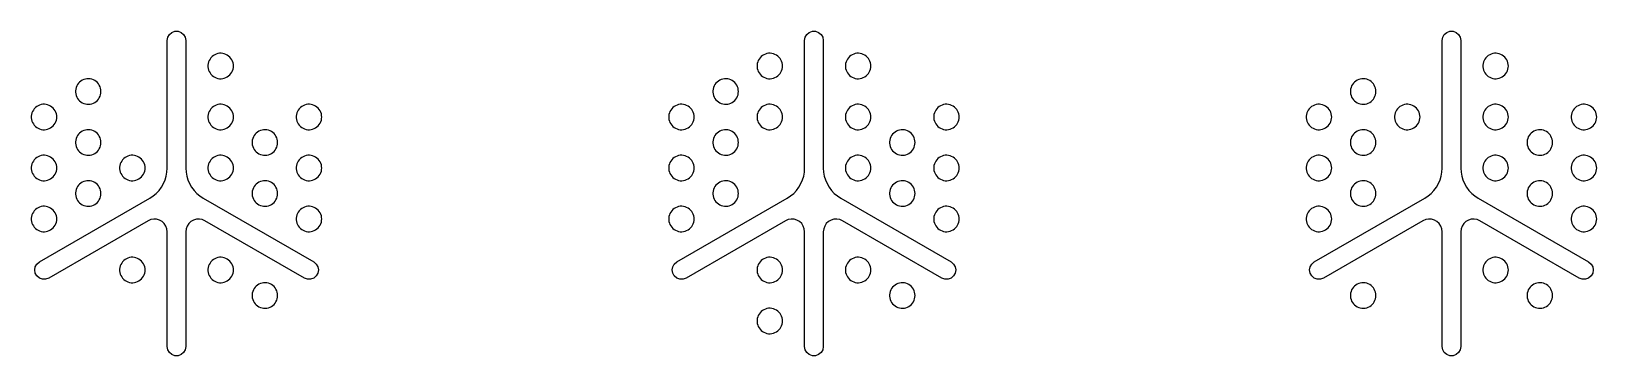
# Model space of a CAD drawing. Header units: metres. Extents: x 19 to 256, y 19 to 256.
# Drawn here: x 69.3 to 130.7, y 193.6 to 206.4 of the extents above; entities that cross this region are included whole.
import ezdxf

# ---------------------------------------------------------------- set-up
doc = ezdxf.new("R2010")
doc.units = ezdxf.units.M

msp = doc.modelspace()

# ---------------------------------------------------------------- linework, layer by layer
for points in [[(74.634, 206), (74.656, 206.125), (74.72, 206.235), (74.817, 206.317), (74.936, 206.36), (75.064, 206.36), (75.183, 206.317), (75.28, 206.235), (75.344, 206.125), (75.366, 206), (75.366, 201), (75.375, 200.841), (75.403, 200.685), (75.448, 200.533), (75.511, 200.387), (75.591, 200.249), (75.686, 200.122), (75.795, 200.006), (75.916, 199.904), (76.049, 199.817), (80.379, 197.317), (80.477, 197.235), (80.54, 197.125), (80.562, 197), (80.54, 196.875), (80.477, 196.765), (80.379, 196.683), (80.26, 196.64), (80.133, 196.64), (80.013, 196.683), (76.116, 198.933), (76.009, 198.979), (75.895, 198.999), (75.779, 198.992), (75.668, 198.959), (75.567, 198.901), (75.483, 198.821), (75.419, 198.724), (75.38, 198.615), (75.366, 198.5), (75.366, 194), (75.344, 193.875), (75.28, 193.765), (75.183, 193.683), (75.064, 193.64), (74.936, 193.64), (74.817, 193.683), (74.72, 193.765), (74.656, 193.875), (74.634, 194), (74.634, 198.5), (74.62, 198.615), (74.581, 198.724), (74.517, 198.821), (74.433, 198.901), (74.332, 198.959), (74.221, 198.992), (74.105, 198.999), (73.991, 198.979), (73.884, 198.933), (69.987, 196.683), (69.867, 196.64), (69.74, 196.64), (69.621, 196.683), (69.523, 196.765), (69.46, 196.875), (69.438, 197), (69.46, 197.125), (69.523, 197.235), (69.621, 197.317), (73.951, 199.817), (74.084, 199.904), (74.205, 200.006), (74.314, 200.122), (74.409, 200.249), (74.489, 200.387), (74.552, 200.533), (74.597, 200.685), (74.625, 200.841), (74.634, 201)], [(99.634, 206), (99.656, 206.125), (99.72, 206.235), (99.817, 206.317), (99.936, 206.36), (100.064, 206.36), (100.183, 206.317), (100.28, 206.235), (100.344, 206.125), (100.366, 206), (100.366, 201), (100.375, 200.841), (100.403, 200.685), (100.448, 200.533), (100.511, 200.387), (100.591, 200.249), (100.686, 200.122), (100.795, 200.006), (100.916, 199.904), (101.049, 199.817), (105.379, 197.317), (105.477, 197.235), (105.54, 197.125), (105.562, 197), (105.54, 196.875), (105.477, 196.765), (105.379, 196.683), (105.26, 196.64), (105.133, 196.64), (105.013, 196.683), (101.116, 198.933), (101.009, 198.979), (100.895, 198.999), (100.779, 198.992), (100.668, 198.959), (100.567, 198.901), (100.483, 198.821), (100.419, 198.724), (100.38, 198.615), (100.366, 198.5), (100.366, 194), (100.344, 193.875), (100.28, 193.765), (100.183, 193.683), (100.064, 193.64), (99.936, 193.64), (99.817, 193.683), (99.72, 193.765), (99.656, 193.875), (99.634, 194), (99.634, 198.5), (99.62, 198.615), (99.581, 198.724), (99.517, 198.821), (99.433, 198.901), (99.332, 198.959), (99.221, 198.992), (99.105, 198.999), (98.991, 198.979), (98.884, 198.933), (94.987, 196.683), (94.867, 196.64), (94.74, 196.64), (94.621, 196.683), (94.523, 196.765), (94.46, 196.875), (94.438, 197), (94.46, 197.125), (94.523, 197.235), (94.621, 197.317), (98.951, 199.817), (99.084, 199.904), (99.205, 200.006), (99.314, 200.122), (99.409, 200.249), (99.489, 200.387), (99.552, 200.533), (99.597, 200.685), (99.625, 200.841), (99.634, 201)], [(124.634, 206), (124.656, 206.125), (124.72, 206.235), (124.817, 206.317), (124.936, 206.36), (125.064, 206.36), (125.183, 206.317), (125.28, 206.235), (125.344, 206.125), (125.366, 206), (125.366, 201), (125.375, 200.841), (125.403, 200.685), (125.448, 200.533), (125.511, 200.387), (125.591, 200.249), (125.686, 200.122), (125.795, 200.006), (125.916, 199.904), (126.049, 199.817), (130.379, 197.317), (130.477, 197.235), (130.54, 197.125), (130.562, 197), (130.54, 196.875), (130.477, 196.765), (130.379, 196.683), (130.26, 196.64), (130.133, 196.64), (130.013, 196.683), (126.116, 198.933), (126.009, 198.979), (125.895, 198.999), (125.779, 198.992), (125.668, 198.959), (125.567, 198.901), (125.483, 198.821), (125.419, 198.724), (125.38, 198.615), (125.366, 198.5), (125.366, 194), (125.344, 193.875), (125.28, 193.765), (125.183, 193.683), (125.064, 193.64), (124.936, 193.64), (124.817, 193.683), (124.72, 193.765), (124.656, 193.875), (124.634, 194), (124.634, 198.5), (124.62, 198.615), (124.581, 198.724), (124.517, 198.821), (124.433, 198.901), (124.332, 198.959), (124.221, 198.992), (124.105, 198.999), (123.991, 198.979), (123.884, 198.933), (119.987, 196.683), (119.867, 196.64), (119.74, 196.64), (119.621, 196.683), (119.523, 196.765), (119.46, 196.875), (119.438, 197), (119.46, 197.125), (119.523, 197.235), (119.621, 197.317), (123.951, 199.817), (124.084, 199.904), (124.205, 200.006), (124.314, 200.122), (124.409, 200.249), (124.489, 200.387), (124.552, 200.533), (124.597, 200.685), (124.625, 200.841), (124.634, 201)], [(77.232, 205), (77.228, 205.064), (77.216, 205.127), (77.196, 205.188), (77.168, 205.245), (77.133, 205.299), (77.091, 205.348), (77.044, 205.391), (76.991, 205.428), (76.934, 205.457), (76.874, 205.479), (76.812, 205.494), (76.748, 205.5), (76.684, 205.498), (76.621, 205.487), (76.559, 205.469), (76.501, 205.443), (76.446, 205.41), (76.396, 205.37), (76.351, 205.324), (76.313, 205.273), (76.282, 205.217), (76.258, 205.158), (76.241, 205.096), (76.233, 205.032), (76.233, 204.968), (76.241, 204.904), (76.258, 204.842), (76.282, 204.783), (76.313, 204.727), (76.351, 204.676), (76.396, 204.63), (76.446, 204.59), (76.501, 204.557), (76.559, 204.531), (76.621, 204.513), (76.684, 204.502), (76.748, 204.5), (76.812, 204.506), (76.874, 204.521), (76.934, 204.543), (76.991, 204.572), (77.044, 204.609), (77.091, 204.652), (77.133, 204.701), (77.168, 204.755), (77.196, 204.812), (77.216, 204.873), (77.228, 204.936), (77.232, 205)], [(98.768, 205), (98.764, 205.064), (98.752, 205.127), (98.731, 205.188), (98.704, 205.245), (98.669, 205.299), (98.627, 205.348), (98.58, 205.391), (98.527, 205.428), (98.47, 205.457), (98.41, 205.479), (98.348, 205.494), (98.284, 205.5), (98.22, 205.498), (98.157, 205.487), (98.095, 205.469), (98.037, 205.443), (97.982, 205.41), (97.932, 205.37), (97.887, 205.324), (97.849, 205.273), (97.817, 205.217), (97.793, 205.158), (97.777, 205.096), (97.769, 205.032), (97.769, 204.968), (97.777, 204.904), (97.793, 204.842), (97.817, 204.783), (97.849, 204.727), (97.887, 204.676), (97.932, 204.63), (97.982, 204.59), (98.037, 204.557), (98.095, 204.531), (98.157, 204.513), (98.22, 204.502), (98.284, 204.5), (98.348, 204.506), (98.41, 204.521), (98.47, 204.543), (98.527, 204.572), (98.58, 204.609), (98.627, 204.652), (98.669, 204.701), (98.704, 204.755), (98.731, 204.812), (98.752, 204.873), (98.764, 204.936), (98.768, 205)], [(102.232, 205), (102.228, 205.064), (102.216, 205.127), (102.196, 205.188), (102.168, 205.245), (102.133, 205.299), (102.091, 205.348), (102.044, 205.391), (101.991, 205.428), (101.934, 205.457), (101.874, 205.479), (101.812, 205.494), (101.748, 205.5), (101.684, 205.498), (101.621, 205.487), (101.559, 205.469), (101.501, 205.443), (101.446, 205.41), (101.396, 205.37), (101.351, 205.324), (101.313, 205.273), (101.282, 205.217), (101.258, 205.158), (101.241, 205.096), (101.233, 205.032), (101.233, 204.968), (101.241, 204.904), (101.258, 204.842), (101.282, 204.783), (101.313, 204.727), (101.351, 204.676), (101.396, 204.63), (101.446, 204.59), (101.501, 204.557), (101.559, 204.531), (101.621, 204.513), (101.684, 204.502), (101.748, 204.5), (101.812, 204.506), (101.874, 204.521), (101.934, 204.543), (101.991, 204.572), (102.044, 204.609), (102.091, 204.652), (102.133, 204.701), (102.168, 204.755), (102.196, 204.812), (102.216, 204.873), (102.228, 204.936), (102.232, 205)], [(127.232, 205), (127.228, 205.064), (127.216, 205.127), (127.196, 205.188), (127.168, 205.245), (127.133, 205.299), (127.091, 205.348), (127.044, 205.391), (126.991, 205.428), (126.934, 205.457), (126.874, 205.479), (126.812, 205.494), (126.748, 205.5), (126.684, 205.498), (126.621, 205.487), (126.559, 205.469), (126.501, 205.443), (126.446, 205.41), (126.396, 205.37), (126.351, 205.324), (126.313, 205.273), (126.282, 205.217), (126.258, 205.158), (126.241, 205.096), (126.233, 205.032), (126.233, 204.968), (126.241, 204.904), (126.258, 204.842), (126.282, 204.783), (126.313, 204.727), (126.351, 204.676), (126.396, 204.63), (126.446, 204.59), (126.501, 204.557), (126.559, 204.531), (126.621, 204.513), (126.684, 204.502), (126.748, 204.5), (126.812, 204.506), (126.874, 204.521), (126.934, 204.543), (126.991, 204.572), (127.044, 204.609), (127.091, 204.652), (127.133, 204.701), (127.168, 204.755), (127.196, 204.812), (127.216, 204.873), (127.228, 204.936), (127.232, 205)], [(72.036, 204), (72.032, 204.064), (72.02, 204.127), (71.999, 204.188), (71.972, 204.245), (71.937, 204.299), (71.895, 204.348), (71.848, 204.391), (71.795, 204.428), (71.738, 204.457), (71.678, 204.479), (71.616, 204.494), (71.552, 204.5), (71.488, 204.498), (71.425, 204.487), (71.363, 204.469), (71.305, 204.443), (71.25, 204.41), (71.2, 204.37), (71.155, 204.324), (71.117, 204.273), (71.085, 204.217), (71.061, 204.158), (71.045, 204.096), (71.037, 204.032), (71.037, 203.968), (71.045, 203.904), (71.061, 203.842), (71.085, 203.783), (71.117, 203.727), (71.155, 203.676), (71.2, 203.63), (71.25, 203.59), (71.305, 203.557), (71.363, 203.531), (71.425, 203.513), (71.488, 203.502), (71.552, 203.5), (71.616, 203.506), (71.678, 203.521), (71.738, 203.543), (71.795, 203.572), (71.848, 203.609), (71.895, 203.652), (71.937, 203.701), (71.972, 203.755), (71.999, 203.812), (72.02, 203.873), (72.032, 203.936), (72.036, 204)], [(97.036, 204), (97.032, 204.064), (97.02, 204.127), (96.999, 204.188), (96.972, 204.245), (96.937, 204.299), (96.895, 204.348), (96.848, 204.391), (96.795, 204.428), (96.738, 204.457), (96.678, 204.479), (96.616, 204.494), (96.552, 204.5), (96.488, 204.498), (96.425, 204.487), (96.363, 204.469), (96.305, 204.443), (96.25, 204.41), (96.2, 204.37), (96.155, 204.324), (96.117, 204.273), (96.085, 204.217), (96.061, 204.158), (96.045, 204.096), (96.037, 204.032), (96.037, 203.968), (96.045, 203.904), (96.061, 203.842), (96.085, 203.783), (96.117, 203.727), (96.155, 203.676), (96.2, 203.63), (96.25, 203.59), (96.305, 203.557), (96.363, 203.531), (96.425, 203.513), (96.488, 203.502), (96.552, 203.5), (96.616, 203.506), (96.678, 203.521), (96.738, 203.543), (96.795, 203.572), (96.848, 203.609), (96.895, 203.652), (96.937, 203.701), (96.972, 203.755), (96.999, 203.812), (97.02, 203.873), (97.032, 203.936), (97.036, 204)], [(122.036, 204), (122.032, 204.064), (122.02, 204.127), (121.999, 204.188), (121.972, 204.245), (121.937, 204.299), (121.895, 204.348), (121.848, 204.391), (121.795, 204.428), (121.738, 204.457), (121.678, 204.479), (121.616, 204.494), (121.552, 204.5), (121.488, 204.498), (121.425, 204.487), (121.363, 204.469), (121.305, 204.443), (121.25, 204.41), (121.2, 204.37), (121.155, 204.324), (121.117, 204.273), (121.085, 204.217), (121.061, 204.158), (121.045, 204.096), (121.037, 204.032), (121.037, 203.968), (121.045, 203.904), (121.061, 203.842), (121.085, 203.783), (121.117, 203.727), (121.155, 203.676), (121.2, 203.63), (121.25, 203.59), (121.305, 203.557), (121.363, 203.531), (121.425, 203.513), (121.488, 203.502), (121.552, 203.5), (121.616, 203.506), (121.678, 203.521), (121.738, 203.543), (121.795, 203.572), (121.848, 203.609), (121.895, 203.652), (121.937, 203.701), (121.972, 203.755), (121.999, 203.812), (122.02, 203.873), (122.032, 203.936), (122.036, 204)], [(70.304, 203), (70.3, 203.064), (70.287, 203.127), (70.267, 203.188), (70.24, 203.245), (70.205, 203.299), (70.163, 203.348), (70.116, 203.391), (70.063, 203.428), (70.006, 203.457), (69.946, 203.479), (69.884, 203.494), (69.82, 203.5), (69.756, 203.498), (69.693, 203.487), (69.631, 203.469), (69.573, 203.443), (69.518, 203.41), (69.468, 203.37), (69.423, 203.324), (69.385, 203.273), (69.353, 203.217), (69.329, 203.158), (69.313, 203.096), (69.305, 203.032), (69.305, 202.968), (69.313, 202.904), (69.329, 202.842), (69.353, 202.783), (69.385, 202.727), (69.423, 202.676), (69.468, 202.63), (69.518, 202.59), (69.573, 202.557), (69.631, 202.531), (69.693, 202.513), (69.756, 202.502), (69.82, 202.5), (69.884, 202.506), (69.946, 202.521), (70.006, 202.543), (70.063, 202.572), (70.116, 202.609), (70.163, 202.652), (70.205, 202.701), (70.24, 202.755), (70.267, 202.812), (70.287, 202.873), (70.3, 202.936), (70.304, 203)], [(77.232, 203), (77.228, 203.064), (77.216, 203.127), (77.196, 203.188), (77.168, 203.245), (77.133, 203.299), (77.091, 203.348), (77.044, 203.391), (76.991, 203.428), (76.934, 203.457), (76.874, 203.479), (76.812, 203.494), (76.748, 203.5), (76.684, 203.498), (76.621, 203.487), (76.559, 203.469), (76.501, 203.443), (76.446, 203.41), (76.396, 203.37), (76.351, 203.324), (76.313, 203.273), (76.282, 203.217), (76.258, 203.158), (76.241, 203.096), (76.233, 203.032), (76.233, 202.968), (76.241, 202.904), (76.258, 202.842), (76.282, 202.783), (76.313, 202.727), (76.351, 202.676), (76.396, 202.63), (76.446, 202.59), (76.501, 202.557), (76.559, 202.531), (76.621, 202.513), (76.684, 202.502), (76.748, 202.5), (76.812, 202.506), (76.874, 202.521), (76.934, 202.543), (76.991, 202.572), (77.044, 202.609), (77.091, 202.652), (77.133, 202.701), (77.168, 202.755), (77.196, 202.812), (77.216, 202.873), (77.228, 202.936), (77.232, 203)], [(80.696, 203), (80.692, 203.064), (80.68, 203.127), (80.66, 203.188), (80.632, 203.245), (80.597, 203.299), (80.555, 203.348), (80.508, 203.391), (80.455, 203.428), (80.399, 203.457), (80.338, 203.479), (80.276, 203.494), (80.212, 203.5), (80.148, 203.498), (80.085, 203.487), (80.023, 203.469), (79.965, 203.443), (79.91, 203.41), (79.86, 203.37), (79.815, 203.324), (79.777, 203.273), (79.746, 203.217), (79.722, 203.158), (79.705, 203.096), (79.697, 203.032), (79.697, 202.968), (79.705, 202.904), (79.722, 202.842), (79.746, 202.783), (79.777, 202.727), (79.815, 202.676), (79.86, 202.63), (79.91, 202.59), (79.965, 202.557), (80.023, 202.531), (80.085, 202.513), (80.148, 202.502), (80.212, 202.5), (80.276, 202.506), (80.338, 202.521), (80.399, 202.543), (80.455, 202.572), (80.508, 202.609), (80.555, 202.652), (80.597, 202.701), (80.632, 202.755), (80.66, 202.812), (80.68, 202.873), (80.692, 202.936), (80.696, 203)], [(95.304, 203), (95.3, 203.064), (95.287, 203.127), (95.267, 203.188), (95.24, 203.245), (95.205, 203.299), (95.163, 203.348), (95.116, 203.391), (95.063, 203.428), (95.006, 203.457), (94.946, 203.479), (94.884, 203.494), (94.82, 203.5), (94.756, 203.498), (94.693, 203.487), (94.631, 203.469), (94.573, 203.443), (94.518, 203.41), (94.468, 203.37), (94.423, 203.324), (94.385, 203.273), (94.353, 203.217), (94.329, 203.158), (94.313, 203.096), (94.305, 203.032), (94.305, 202.968), (94.313, 202.904), (94.329, 202.842), (94.353, 202.783), (94.385, 202.727), (94.423, 202.676), (94.468, 202.63), (94.518, 202.59), (94.573, 202.557), (94.631, 202.531), (94.693, 202.513), (94.756, 202.502), (94.82, 202.5), (94.884, 202.506), (94.946, 202.521), (95.006, 202.543), (95.063, 202.572), (95.116, 202.609), (95.163, 202.652), (95.205, 202.701), (95.24, 202.755), (95.267, 202.812), (95.287, 202.873), (95.3, 202.936), (95.304, 203)], [(98.768, 203), (98.764, 203.064), (98.752, 203.127), (98.731, 203.188), (98.704, 203.245), (98.669, 203.299), (98.627, 203.348), (98.58, 203.391), (98.527, 203.428), (98.47, 203.457), (98.41, 203.479), (98.348, 203.494), (98.284, 203.5), (98.22, 203.498), (98.157, 203.487), (98.095, 203.469), (98.037, 203.443), (97.982, 203.41), (97.932, 203.37), (97.887, 203.324), (97.849, 203.273), (97.817, 203.217), (97.793, 203.158), (97.777, 203.096), (97.769, 203.032), (97.769, 202.968), (97.777, 202.904), (97.793, 202.842), (97.817, 202.783), (97.849, 202.727), (97.887, 202.676), (97.932, 202.63), (97.982, 202.59), (98.037, 202.557), (98.095, 202.531), (98.157, 202.513), (98.22, 202.502), (98.284, 202.5), (98.348, 202.506), (98.41, 202.521), (98.47, 202.543), (98.527, 202.572), (98.58, 202.609), (98.627, 202.652), (98.669, 202.701), (98.704, 202.755), (98.731, 202.812), (98.752, 202.873), (98.764, 202.936), (98.768, 203)], [(102.232, 203), (102.228, 203.064), (102.216, 203.127), (102.196, 203.188), (102.168, 203.245), (102.133, 203.299), (102.091, 203.348), (102.044, 203.391), (101.991, 203.428), (101.934, 203.457), (101.874, 203.479), (101.812, 203.494), (101.748, 203.5), (101.684, 203.498), (101.621, 203.487), (101.559, 203.469), (101.501, 203.443), (101.446, 203.41), (101.396, 203.37), (101.351, 203.324), (101.313, 203.273), (101.282, 203.217), (101.258, 203.158), (101.241, 203.096), (101.233, 203.032), (101.233, 202.968), (101.241, 202.904), (101.258, 202.842), (101.282, 202.783), (101.313, 202.727), (101.351, 202.676), (101.396, 202.63), (101.446, 202.59), (101.501, 202.557), (101.559, 202.531), (101.621, 202.513), (101.684, 202.502), (101.748, 202.5), (101.812, 202.506), (101.874, 202.521), (101.934, 202.543), (101.991, 202.572), (102.044, 202.609), (102.091, 202.652), (102.133, 202.701), (102.168, 202.755), (102.196, 202.812), (102.216, 202.873), (102.228, 202.936), (102.232, 203)], [(105.696, 203), (105.692, 203.064), (105.68, 203.127), (105.66, 203.188), (105.632, 203.245), (105.597, 203.299), (105.555, 203.348), (105.508, 203.391), (105.455, 203.428), (105.399, 203.457), (105.338, 203.479), (105.276, 203.494), (105.212, 203.5), (105.148, 203.498), (105.085, 203.487), (105.023, 203.469), (104.965, 203.443), (104.91, 203.41), (104.86, 203.37), (104.815, 203.324), (104.777, 203.273), (104.746, 203.217), (104.722, 203.158), (104.705, 203.096), (104.697, 203.032), (104.697, 202.968), (104.705, 202.904), (104.722, 202.842), (104.746, 202.783), (104.777, 202.727), (104.815, 202.676), (104.86, 202.63), (104.91, 202.59), (104.965, 202.557), (105.023, 202.531), (105.085, 202.513), (105.148, 202.502), (105.212, 202.5), (105.276, 202.506), (105.338, 202.521), (105.399, 202.543), (105.455, 202.572), (105.508, 202.609), (105.555, 202.652), (105.597, 202.701), (105.632, 202.755), (105.66, 202.812), (105.68, 202.873), (105.692, 202.936), (105.696, 203)], [(120.304, 203), (120.3, 203.064), (120.287, 203.127), (120.267, 203.188), (120.24, 203.245), (120.205, 203.299), (120.163, 203.348), (120.116, 203.391), (120.063, 203.428), (120.006, 203.457), (119.946, 203.479), (119.884, 203.494), (119.82, 203.5), (119.756, 203.498), (119.693, 203.487), (119.631, 203.469), (119.573, 203.443), (119.518, 203.41), (119.468, 203.37), (119.423, 203.324), (119.385, 203.273), (119.353, 203.217), (119.329, 203.158), (119.313, 203.096), (119.305, 203.032), (119.305, 202.968), (119.313, 202.904), (119.329, 202.842), (119.353, 202.783), (119.385, 202.727), (119.423, 202.676), (119.468, 202.63), (119.518, 202.59), (119.573, 202.557), (119.631, 202.531), (119.693, 202.513), (119.756, 202.502), (119.82, 202.5), (119.884, 202.506), (119.946, 202.521), (120.006, 202.543), (120.063, 202.572), (120.116, 202.609), (120.163, 202.652), (120.205, 202.701), (120.24, 202.755), (120.267, 202.812), (120.287, 202.873), (120.3, 202.936), (120.304, 203)], [(123.768, 203), (123.764, 203.064), (123.752, 203.127), (123.731, 203.188), (123.704, 203.245), (123.669, 203.299), (123.627, 203.348), (123.58, 203.391), (123.527, 203.428), (123.47, 203.457), (123.41, 203.479), (123.348, 203.494), (123.284, 203.5), (123.22, 203.498), (123.157, 203.487), (123.095, 203.469), (123.037, 203.443), (122.982, 203.41), (122.932, 203.37), (122.887, 203.324), (122.849, 203.273), (122.817, 203.217), (122.793, 203.158), (122.777, 203.096), (122.769, 203.032), (122.769, 202.968), (122.777, 202.904), (122.793, 202.842), (122.817, 202.783), (122.849, 202.727), (122.887, 202.676), (122.932, 202.63), (122.982, 202.59), (123.037, 202.557), (123.095, 202.531), (123.157, 202.513), (123.22, 202.502), (123.284, 202.5), (123.348, 202.506), (123.41, 202.521), (123.47, 202.543), (123.527, 202.572), (123.58, 202.609), (123.627, 202.652), (123.669, 202.701), (123.704, 202.755), (123.731, 202.812), (123.752, 202.873), (123.764, 202.936), (123.768, 203)], [(127.232, 203), (127.228, 203.064), (127.216, 203.127), (127.196, 203.188), (127.168, 203.245), (127.133, 203.299), (127.091, 203.348), (127.044, 203.391), (126.991, 203.428), (126.934, 203.457), (126.874, 203.479), (126.812, 203.494), (126.748, 203.5), (126.684, 203.498), (126.621, 203.487), (126.559, 203.469), (126.501, 203.443), (126.446, 203.41), (126.396, 203.37), (126.351, 203.324), (126.313, 203.273), (126.282, 203.217), (126.258, 203.158), (126.241, 203.096), (126.233, 203.032), (126.233, 202.968), (126.241, 202.904), (126.258, 202.842), (126.282, 202.783), (126.313, 202.727), (126.351, 202.676), (126.396, 202.63), (126.446, 202.59), (126.501, 202.557), (126.559, 202.531), (126.621, 202.513), (126.684, 202.502), (126.748, 202.5), (126.812, 202.506), (126.874, 202.521), (126.934, 202.543), (126.991, 202.572), (127.044, 202.609), (127.091, 202.652), (127.133, 202.701), (127.168, 202.755), (127.196, 202.812), (127.216, 202.873), (127.228, 202.936), (127.232, 203)], [(130.696, 203), (130.692, 203.064), (130.68, 203.127), (130.66, 203.188), (130.632, 203.245), (130.597, 203.299), (130.555, 203.348), (130.508, 203.391), (130.455, 203.428), (130.399, 203.457), (130.338, 203.479), (130.276, 203.494), (130.212, 203.5), (130.148, 203.498), (130.085, 203.487), (130.023, 203.469), (129.965, 203.443), (129.91, 203.41), (129.86, 203.37), (129.815, 203.324), (129.777, 203.273), (129.746, 203.217), (129.722, 203.158), (129.705, 203.096), (129.697, 203.032), (129.697, 202.968), (129.705, 202.904), (129.722, 202.842), (129.746, 202.783), (129.777, 202.727), (129.815, 202.676), (129.86, 202.63), (129.91, 202.59), (129.965, 202.557), (130.023, 202.531), (130.085, 202.513), (130.148, 202.502), (130.212, 202.5), (130.276, 202.506), (130.338, 202.521), (130.399, 202.543), (130.455, 202.572), (130.508, 202.609), (130.555, 202.652), (130.597, 202.701), (130.632, 202.755), (130.66, 202.812), (130.68, 202.873), (130.692, 202.936), (130.696, 203)], [(72.036, 202), (72.032, 202.064), (72.02, 202.127), (71.999, 202.188), (71.972, 202.245), (71.937, 202.299), (71.895, 202.348), (71.848, 202.391), (71.795, 202.428), (71.738, 202.457), (71.678, 202.479), (71.616, 202.494), (71.552, 202.5), (71.488, 202.498), (71.425, 202.487), (71.363, 202.469), (71.305, 202.443), (71.25, 202.41), (71.2, 202.37), (71.155, 202.324), (71.117, 202.273), (71.085, 202.217), (71.061, 202.158), (71.045, 202.096), (71.037, 202.032), (71.037, 201.968), (71.045, 201.904), (71.061, 201.842), (71.085, 201.783), (71.117, 201.727), (71.155, 201.676), (71.2, 201.63), (71.25, 201.59), (71.305, 201.557), (71.363, 201.531), (71.425, 201.513), (71.488, 201.502), (71.552, 201.5), (71.616, 201.506), (71.678, 201.521), (71.738, 201.543), (71.795, 201.572), (71.848, 201.609), (71.895, 201.652), (71.937, 201.701), (71.972, 201.755), (71.999, 201.812), (72.02, 201.873), (72.032, 201.936), (72.036, 202)], [(78.964, 202), (78.96, 202.064), (78.948, 202.127), (78.928, 202.188), (78.9, 202.245), (78.865, 202.299), (78.823, 202.348), (78.776, 202.391), (78.723, 202.428), (78.666, 202.457), (78.606, 202.479), (78.544, 202.494), (78.48, 202.5), (78.416, 202.498), (78.353, 202.487), (78.291, 202.469), (78.233, 202.443), (78.178, 202.41), (78.128, 202.37), (78.083, 202.324), (78.045, 202.273), (78.014, 202.217), (77.99, 202.158), (77.973, 202.096), (77.965, 202.032), (77.965, 201.968), (77.973, 201.904), (77.99, 201.842), (78.014, 201.783), (78.045, 201.727), (78.083, 201.676), (78.128, 201.63), (78.178, 201.59), (78.233, 201.557), (78.291, 201.531), (78.353, 201.513), (78.416, 201.502), (78.48, 201.5), (78.544, 201.506), (78.606, 201.521), (78.666, 201.543), (78.723, 201.572), (78.776, 201.609), (78.823, 201.652), (78.865, 201.701), (78.9, 201.755), (78.928, 201.812), (78.948, 201.873), (78.96, 201.936), (78.964, 202)], [(97.036, 202), (97.032, 202.064), (97.02, 202.127), (96.999, 202.188), (96.972, 202.245), (96.937, 202.299), (96.895, 202.348), (96.848, 202.391), (96.795, 202.428), (96.738, 202.457), (96.678, 202.479), (96.616, 202.494), (96.552, 202.5), (96.488, 202.498), (96.425, 202.487), (96.363, 202.469), (96.305, 202.443), (96.25, 202.41), (96.2, 202.37), (96.155, 202.324), (96.117, 202.273), (96.085, 202.217), (96.061, 202.158), (96.045, 202.096), (96.037, 202.032), (96.037, 201.968), (96.045, 201.904), (96.061, 201.842), (96.085, 201.783), (96.117, 201.727), (96.155, 201.676), (96.2, 201.63), (96.25, 201.59), (96.305, 201.557), (96.363, 201.531), (96.425, 201.513), (96.488, 201.502), (96.552, 201.5), (96.616, 201.506), (96.678, 201.521), (96.738, 201.543), (96.795, 201.572), (96.848, 201.609), (96.895, 201.652), (96.937, 201.701), (96.972, 201.755), (96.999, 201.812), (97.02, 201.873), (97.032, 201.936), (97.036, 202)], [(103.964, 202), (103.96, 202.064), (103.948, 202.127), (103.928, 202.188), (103.9, 202.245), (103.865, 202.299), (103.823, 202.348), (103.776, 202.391), (103.723, 202.428), (103.666, 202.457), (103.606, 202.479), (103.544, 202.494), (103.48, 202.5), (103.416, 202.498), (103.353, 202.487), (103.291, 202.469), (103.233, 202.443), (103.178, 202.41), (103.128, 202.37), (103.083, 202.324), (103.045, 202.273), (103.014, 202.217), (102.99, 202.158), (102.973, 202.096), (102.965, 202.032), (102.965, 201.968), (102.973, 201.904), (102.99, 201.842), (103.014, 201.783), (103.045, 201.727), (103.083, 201.676), (103.128, 201.63), (103.178, 201.59), (103.233, 201.557), (103.291, 201.531), (103.353, 201.513), (103.416, 201.502), (103.48, 201.5), (103.544, 201.506), (103.606, 201.521), (103.666, 201.543), (103.723, 201.572), (103.776, 201.609), (103.823, 201.652), (103.865, 201.701), (103.9, 201.755), (103.928, 201.812), (103.948, 201.873), (103.96, 201.936), (103.964, 202)], [(122.036, 202), (122.032, 202.064), (122.02, 202.127), (121.999, 202.188), (121.972, 202.245), (121.937, 202.299), (121.895, 202.348), (121.848, 202.391), (121.795, 202.428), (121.738, 202.457), (121.678, 202.479), (121.616, 202.494), (121.552, 202.5), (121.488, 202.498), (121.425, 202.487), (121.363, 202.469), (121.305, 202.443), (121.25, 202.41), (121.2, 202.37), (121.155, 202.324), (121.117, 202.273), (121.085, 202.217), (121.061, 202.158), (121.045, 202.096), (121.037, 202.032), (121.037, 201.968), (121.045, 201.904), (121.061, 201.842), (121.085, 201.783), (121.117, 201.727), (121.155, 201.676), (121.2, 201.63), (121.25, 201.59), (121.305, 201.557), (121.363, 201.531), (121.425, 201.513), (121.488, 201.502), (121.552, 201.5), (121.616, 201.506), (121.678, 201.521), (121.738, 201.543), (121.795, 201.572), (121.848, 201.609), (121.895, 201.652), (121.937, 201.701), (121.972, 201.755), (121.999, 201.812), (122.02, 201.873), (122.032, 201.936), (122.036, 202)], [(128.964, 202), (128.96, 202.064), (128.948, 202.127), (128.928, 202.188), (128.9, 202.245), (128.865, 202.299), (128.823, 202.348), (128.776, 202.391), (128.723, 202.428), (128.666, 202.457), (128.606, 202.479), (128.544, 202.494), (128.48, 202.5), (128.416, 202.498), (128.353, 202.487), (128.291, 202.469), (128.233, 202.443), (128.178, 202.41), (128.128, 202.37), (128.083, 202.324), (128.045, 202.273), (128.014, 202.217), (127.99, 202.158), (127.973, 202.096), (127.965, 202.032), (127.965, 201.968), (127.973, 201.904), (127.99, 201.842), (128.014, 201.783), (128.045, 201.727), (128.083, 201.676), (128.128, 201.63), (128.178, 201.59), (128.233, 201.557), (128.291, 201.531), (128.353, 201.513), (128.416, 201.502), (128.48, 201.5), (128.544, 201.506), (128.606, 201.521), (128.666, 201.543), (128.723, 201.572), (128.776, 201.609), (128.823, 201.652), (128.865, 201.701), (128.9, 201.755), (128.928, 201.812), (128.948, 201.873), (128.96, 201.936), (128.964, 202)], [(70.304, 201), (70.3, 201.064), (70.287, 201.127), (70.267, 201.188), (70.24, 201.245), (70.205, 201.299), (70.163, 201.348), (70.116, 201.391), (70.063, 201.428), (70.006, 201.457), (69.946, 201.479), (69.884, 201.494), (69.82, 201.5), (69.756, 201.498), (69.693, 201.487), (69.631, 201.469), (69.573, 201.443), (69.518, 201.41), (69.468, 201.37), (69.423, 201.324), (69.385, 201.273), (69.353, 201.217), (69.329, 201.158), (69.313, 201.096), (69.305, 201.032), (69.305, 200.968), (69.313, 200.904), (69.329, 200.842), (69.353, 200.783), (69.385, 200.727), (69.423, 200.676), (69.468, 200.63), (69.518, 200.59), (69.573, 200.557), (69.631, 200.531), (69.693, 200.513), (69.756, 200.502), (69.82, 200.5), (69.884, 200.506), (69.946, 200.521), (70.006, 200.543), (70.063, 200.572), (70.116, 200.609), (70.163, 200.652), (70.205, 200.701), (70.24, 200.755), (70.267, 200.812), (70.287, 200.873), (70.3, 200.936), (70.304, 201)], [(73.768, 201), (73.764, 201.064), (73.752, 201.127), (73.731, 201.188), (73.704, 201.245), (73.669, 201.299), (73.627, 201.348), (73.58, 201.391), (73.527, 201.428), (73.47, 201.457), (73.41, 201.479), (73.348, 201.494), (73.284, 201.5), (73.22, 201.498), (73.157, 201.487), (73.095, 201.469), (73.037, 201.443), (72.982, 201.41), (72.932, 201.37), (72.887, 201.324), (72.849, 201.273), (72.817, 201.217), (72.793, 201.158), (72.777, 201.096), (72.769, 201.032), (72.769, 200.968), (72.777, 200.904), (72.793, 200.842), (72.817, 200.783), (72.849, 200.727), (72.887, 200.676), (72.932, 200.63), (72.982, 200.59), (73.037, 200.557), (73.095, 200.531), (73.157, 200.513), (73.22, 200.502), (73.284, 200.5), (73.348, 200.506), (73.41, 200.521), (73.47, 200.543), (73.527, 200.572), (73.58, 200.609), (73.627, 200.652), (73.669, 200.701), (73.704, 200.755), (73.731, 200.812), (73.752, 200.873), (73.764, 200.936), (73.768, 201)], [(77.232, 201), (77.228, 201.064), (77.216, 201.127), (77.196, 201.188), (77.168, 201.245), (77.133, 201.299), (77.091, 201.348), (77.044, 201.391), (76.991, 201.428), (76.934, 201.457), (76.874, 201.479), (76.812, 201.494), (76.748, 201.5), (76.684, 201.498), (76.621, 201.487), (76.559, 201.469), (76.501, 201.443), (76.446, 201.41), (76.396, 201.37), (76.351, 201.324), (76.313, 201.273), (76.282, 201.217), (76.258, 201.158), (76.241, 201.096), (76.233, 201.032), (76.233, 200.968), (76.241, 200.904), (76.258, 200.842), (76.282, 200.783), (76.313, 200.727), (76.351, 200.676), (76.396, 200.63), (76.446, 200.59), (76.501, 200.557), (76.559, 200.531), (76.621, 200.513), (76.684, 200.502), (76.748, 200.5), (76.812, 200.506), (76.874, 200.521), (76.934, 200.543), (76.991, 200.572), (77.044, 200.609), (77.091, 200.652), (77.133, 200.701), (77.168, 200.755), (77.196, 200.812), (77.216, 200.873), (77.228, 200.936), (77.232, 201)], [(80.696, 201), (80.692, 201.064), (80.68, 201.127), (80.66, 201.188), (80.632, 201.245), (80.597, 201.299), (80.555, 201.348), (80.508, 201.391), (80.455, 201.428), (80.399, 201.457), (80.338, 201.479), (80.276, 201.494), (80.212, 201.5), (80.148, 201.498), (80.085, 201.487), (80.023, 201.469), (79.965, 201.443), (79.91, 201.41), (79.86, 201.37), (79.815, 201.324), (79.777, 201.273), (79.746, 201.217), (79.722, 201.158), (79.705, 201.096), (79.697, 201.032), (79.697, 200.968), (79.705, 200.904), (79.722, 200.842), (79.746, 200.783), (79.777, 200.727), (79.815, 200.676), (79.86, 200.63), (79.91, 200.59), (79.965, 200.557), (80.023, 200.531), (80.085, 200.513), (80.148, 200.502), (80.212, 200.5), (80.276, 200.506), (80.338, 200.521), (80.399, 200.543), (80.455, 200.572), (80.508, 200.609), (80.555, 200.652), (80.597, 200.701), (80.632, 200.755), (80.66, 200.812), (80.68, 200.873), (80.692, 200.936), (80.696, 201)], [(95.304, 201), (95.3, 201.064), (95.287, 201.127), (95.267, 201.188), (95.24, 201.245), (95.205, 201.299), (95.163, 201.348), (95.116, 201.391), (95.063, 201.428), (95.006, 201.457), (94.946, 201.479), (94.884, 201.494), (94.82, 201.5), (94.756, 201.498), (94.693, 201.487), (94.631, 201.469), (94.573, 201.443), (94.518, 201.41), (94.468, 201.37), (94.423, 201.324), (94.385, 201.273), (94.353, 201.217), (94.329, 201.158), (94.313, 201.096), (94.305, 201.032), (94.305, 200.968), (94.313, 200.904), (94.329, 200.842), (94.353, 200.783), (94.385, 200.727), (94.423, 200.676), (94.468, 200.63), (94.518, 200.59), (94.573, 200.557), (94.631, 200.531), (94.693, 200.513), (94.756, 200.502), (94.82, 200.5), (94.884, 200.506), (94.946, 200.521), (95.006, 200.543), (95.063, 200.572), (95.116, 200.609), (95.163, 200.652), (95.205, 200.701), (95.24, 200.755), (95.267, 200.812), (95.287, 200.873), (95.3, 200.936), (95.304, 201)], [(102.232, 201), (102.228, 201.064), (102.216, 201.127), (102.196, 201.188), (102.168, 201.245), (102.133, 201.299), (102.091, 201.348), (102.044, 201.391), (101.991, 201.428), (101.934, 201.457), (101.874, 201.479), (101.812, 201.494), (101.748, 201.5), (101.684, 201.498), (101.621, 201.487), (101.559, 201.469), (101.501, 201.443), (101.446, 201.41), (101.396, 201.37), (101.351, 201.324), (101.313, 201.273), (101.282, 201.217), (101.258, 201.158), (101.241, 201.096), (101.233, 201.032), (101.233, 200.968), (101.241, 200.904), (101.258, 200.842), (101.282, 200.783), (101.313, 200.727), (101.351, 200.676), (101.396, 200.63), (101.446, 200.59), (101.501, 200.557), (101.559, 200.531), (101.621, 200.513), (101.684, 200.502), (101.748, 200.5), (101.812, 200.506), (101.874, 200.521), (101.934, 200.543), (101.991, 200.572), (102.044, 200.609), (102.091, 200.652), (102.133, 200.701), (102.168, 200.755), (102.196, 200.812), (102.216, 200.873), (102.228, 200.936), (102.232, 201)], [(105.696, 201), (105.692, 201.064), (105.68, 201.127), (105.66, 201.188), (105.632, 201.245), (105.597, 201.299), (105.555, 201.348), (105.508, 201.391), (105.455, 201.428), (105.399, 201.457), (105.338, 201.479), (105.276, 201.494), (105.212, 201.5), (105.148, 201.498), (105.085, 201.487), (105.023, 201.469), (104.965, 201.443), (104.91, 201.41), (104.86, 201.37), (104.815, 201.324), (104.777, 201.273), (104.746, 201.217), (104.722, 201.158), (104.705, 201.096), (104.697, 201.032), (104.697, 200.968), (104.705, 200.904), (104.722, 200.842), (104.746, 200.783), (104.777, 200.727), (104.815, 200.676), (104.86, 200.63), (104.91, 200.59), (104.965, 200.557), (105.023, 200.531), (105.085, 200.513), (105.148, 200.502), (105.212, 200.5), (105.276, 200.506), (105.338, 200.521), (105.399, 200.543), (105.455, 200.572), (105.508, 200.609), (105.555, 200.652), (105.597, 200.701), (105.632, 200.755), (105.66, 200.812), (105.68, 200.873), (105.692, 200.936), (105.696, 201)], [(120.304, 201), (120.3, 201.064), (120.287, 201.127), (120.267, 201.188), (120.24, 201.245), (120.205, 201.299), (120.163, 201.348), (120.116, 201.391), (120.063, 201.428), (120.006, 201.457), (119.946, 201.479), (119.884, 201.494), (119.82, 201.5), (119.756, 201.498), (119.693, 201.487), (119.631, 201.469), (119.573, 201.443), (119.518, 201.41), (119.468, 201.37), (119.423, 201.324), (119.385, 201.273), (119.353, 201.217), (119.329, 201.158), (119.313, 201.096), (119.305, 201.032), (119.305, 200.968), (119.313, 200.904), (119.329, 200.842), (119.353, 200.783), (119.385, 200.727), (119.423, 200.676), (119.468, 200.63), (119.518, 200.59), (119.573, 200.557), (119.631, 200.531), (119.693, 200.513), (119.756, 200.502), (119.82, 200.5), (119.884, 200.506), (119.946, 200.521), (120.006, 200.543), (120.063, 200.572), (120.116, 200.609), (120.163, 200.652), (120.205, 200.701), (120.24, 200.755), (120.267, 200.812), (120.287, 200.873), (120.3, 200.936), (120.304, 201)], [(127.232, 201), (127.228, 201.064), (127.216, 201.127), (127.196, 201.188), (127.168, 201.245), (127.133, 201.299), (127.091, 201.348), (127.044, 201.391), (126.991, 201.428), (126.934, 201.457), (126.874, 201.479), (126.812, 201.494), (126.748, 201.5), (126.684, 201.498), (126.621, 201.487), (126.559, 201.469), (126.501, 201.443), (126.446, 201.41), (126.396, 201.37), (126.351, 201.324), (126.313, 201.273), (126.282, 201.217), (126.258, 201.158), (126.241, 201.096), (126.233, 201.032), (126.233, 200.968), (126.241, 200.904), (126.258, 200.842), (126.282, 200.783), (126.313, 200.727), (126.351, 200.676), (126.396, 200.63), (126.446, 200.59), (126.501, 200.557), (126.559, 200.531), (126.621, 200.513), (126.684, 200.502), (126.748, 200.5), (126.812, 200.506), (126.874, 200.521), (126.934, 200.543), (126.991, 200.572), (127.044, 200.609), (127.091, 200.652), (127.133, 200.701), (127.168, 200.755), (127.196, 200.812), (127.216, 200.873), (127.228, 200.936), (127.232, 201)], [(130.696, 201), (130.692, 201.064), (130.68, 201.127), (130.66, 201.188), (130.632, 201.245), (130.597, 201.299), (130.555, 201.348), (130.508, 201.391), (130.455, 201.428), (130.399, 201.457), (130.338, 201.479), (130.276, 201.494), (130.212, 201.5), (130.148, 201.498), (130.085, 201.487), (130.023, 201.469), (129.965, 201.443), (129.91, 201.41), (129.86, 201.37), (129.815, 201.324), (129.777, 201.273), (129.746, 201.217), (129.722, 201.158), (129.705, 201.096), (129.697, 201.032), (129.697, 200.968), (129.705, 200.904), (129.722, 200.842), (129.746, 200.783), (129.777, 200.727), (129.815, 200.676), (129.86, 200.63), (129.91, 200.59), (129.965, 200.557), (130.023, 200.531), (130.085, 200.513), (130.148, 200.502), (130.212, 200.5), (130.276, 200.506), (130.338, 200.521), (130.399, 200.543), (130.455, 200.572), (130.508, 200.609), (130.555, 200.652), (130.597, 200.701), (130.632, 200.755), (130.66, 200.812), (130.68, 200.873), (130.692, 200.936), (130.696, 201)], [(72.036, 200), (72.032, 200.064), (72.02, 200.127), (71.999, 200.188), (71.972, 200.245), (71.937, 200.299), (71.895, 200.348), (71.848, 200.391), (71.795, 200.428), (71.738, 200.457), (71.678, 200.479), (71.616, 200.494), (71.552, 200.5), (71.488, 200.498), (71.425, 200.487), (71.363, 200.469), (71.305, 200.443), (71.25, 200.41), (71.2, 200.37), (71.155, 200.324), (71.117, 200.273), (71.085, 200.217), (71.061, 200.158), (71.045, 200.096), (71.037, 200.032), (71.037, 199.968), (71.045, 199.904), (71.061, 199.842), (71.085, 199.783), (71.117, 199.727), (71.155, 199.676), (71.2, 199.63), (71.25, 199.59), (71.305, 199.557), (71.363, 199.531), (71.425, 199.513), (71.488, 199.502), (71.552, 199.5), (71.616, 199.506), (71.678, 199.521), (71.738, 199.543), (71.795, 199.572), (71.848, 199.609), (71.895, 199.652), (71.937, 199.701), (71.972, 199.755), (71.999, 199.812), (72.02, 199.873), (72.032, 199.936), (72.036, 200)], [(78.964, 200), (78.96, 200.064), (78.948, 200.127), (78.928, 200.188), (78.9, 200.245), (78.865, 200.299), (78.823, 200.348), (78.776, 200.391), (78.723, 200.428), (78.666, 200.457), (78.606, 200.479), (78.544, 200.494), (78.48, 200.5), (78.416, 200.498), (78.353, 200.487), (78.291, 200.469), (78.233, 200.443), (78.178, 200.41), (78.128, 200.37), (78.083, 200.324), (78.045, 200.273), (78.014, 200.217), (77.99, 200.158), (77.973, 200.096), (77.965, 200.032), (77.965, 199.968), (77.973, 199.904), (77.99, 199.842), (78.014, 199.783), (78.045, 199.727), (78.083, 199.676), (78.128, 199.63), (78.178, 199.59), (78.233, 199.557), (78.291, 199.531), (78.353, 199.513), (78.416, 199.502), (78.48, 199.5), (78.544, 199.506), (78.606, 199.521), (78.666, 199.543), (78.723, 199.572), (78.776, 199.609), (78.823, 199.652), (78.865, 199.701), (78.9, 199.755), (78.928, 199.812), (78.948, 199.873), (78.96, 199.936), (78.964, 200)], [(97.036, 200), (97.032, 200.064), (97.02, 200.127), (96.999, 200.188), (96.972, 200.245), (96.937, 200.299), (96.895, 200.348), (96.848, 200.391), (96.795, 200.428), (96.738, 200.457), (96.678, 200.479), (96.616, 200.494), (96.552, 200.5), (96.488, 200.498), (96.425, 200.487), (96.363, 200.469), (96.305, 200.443), (96.25, 200.41), (96.2, 200.37), (96.155, 200.324), (96.117, 200.273), (96.085, 200.217), (96.061, 200.158), (96.045, 200.096), (96.037, 200.032), (96.037, 199.968), (96.045, 199.904), (96.061, 199.842), (96.085, 199.783), (96.117, 199.727), (96.155, 199.676), (96.2, 199.63), (96.25, 199.59), (96.305, 199.557), (96.363, 199.531), (96.425, 199.513), (96.488, 199.502), (96.552, 199.5), (96.616, 199.506), (96.678, 199.521), (96.738, 199.543), (96.795, 199.572), (96.848, 199.609), (96.895, 199.652), (96.937, 199.701), (96.972, 199.755), (96.999, 199.812), (97.02, 199.873), (97.032, 199.936), (97.036, 200)], [(103.964, 200), (103.96, 200.064), (103.948, 200.127), (103.928, 200.188), (103.9, 200.245), (103.865, 200.299), (103.823, 200.348), (103.776, 200.391), (103.723, 200.428), (103.666, 200.457), (103.606, 200.479), (103.544, 200.494), (103.48, 200.5), (103.416, 200.498), (103.353, 200.487), (103.291, 200.469), (103.233, 200.443), (103.178, 200.41), (103.128, 200.37), (103.083, 200.324), (103.045, 200.273), (103.014, 200.217), (102.99, 200.158), (102.973, 200.096), (102.965, 200.032), (102.965, 199.968), (102.973, 199.904), (102.99, 199.842), (103.014, 199.783), (103.045, 199.727), (103.083, 199.676), (103.128, 199.63), (103.178, 199.59), (103.233, 199.557), (103.291, 199.531), (103.353, 199.513), (103.416, 199.502), (103.48, 199.5), (103.544, 199.506), (103.606, 199.521), (103.666, 199.543), (103.723, 199.572), (103.776, 199.609), (103.823, 199.652), (103.865, 199.701), (103.9, 199.755), (103.928, 199.812), (103.948, 199.873), (103.96, 199.936), (103.964, 200)], [(122.036, 200), (122.032, 200.064), (122.02, 200.127), (121.999, 200.188), (121.972, 200.245), (121.937, 200.299), (121.895, 200.348), (121.848, 200.391), (121.795, 200.428), (121.738, 200.457), (121.678, 200.479), (121.616, 200.494), (121.552, 200.5), (121.488, 200.498), (121.425, 200.487), (121.363, 200.469), (121.305, 200.443), (121.25, 200.41), (121.2, 200.37), (121.155, 200.324), (121.117, 200.273), (121.085, 200.217), (121.061, 200.158), (121.045, 200.096), (121.037, 200.032), (121.037, 199.968), (121.045, 199.904), (121.061, 199.842), (121.085, 199.783), (121.117, 199.727), (121.155, 199.676), (121.2, 199.63), (121.25, 199.59), (121.305, 199.557), (121.363, 199.531), (121.425, 199.513), (121.488, 199.502), (121.552, 199.5), (121.616, 199.506), (121.678, 199.521), (121.738, 199.543), (121.795, 199.572), (121.848, 199.609), (121.895, 199.652), (121.937, 199.701), (121.972, 199.755), (121.999, 199.812), (122.02, 199.873), (122.032, 199.936), (122.036, 200)], [(128.964, 200), (128.96, 200.064), (128.948, 200.127), (128.928, 200.188), (128.9, 200.245), (128.865, 200.299), (128.823, 200.348), (128.776, 200.391), (128.723, 200.428), (128.666, 200.457), (128.606, 200.479), (128.544, 200.494), (128.48, 200.5), (128.416, 200.498), (128.353, 200.487), (128.291, 200.469), (128.233, 200.443), (128.178, 200.41), (128.128, 200.37), (128.083, 200.324), (128.045, 200.273), (128.014, 200.217), (127.99, 200.158), (127.973, 200.096), (127.965, 200.032), (127.965, 199.968), (127.973, 199.904), (127.99, 199.842), (128.014, 199.783), (128.045, 199.727), (128.083, 199.676), (128.128, 199.63), (128.178, 199.59), (128.233, 199.557), (128.291, 199.531), (128.353, 199.513), (128.416, 199.502), (128.48, 199.5), (128.544, 199.506), (128.606, 199.521), (128.666, 199.543), (128.723, 199.572), (128.776, 199.609), (128.823, 199.652), (128.865, 199.701), (128.9, 199.755), (128.928, 199.812), (128.948, 199.873), (128.96, 199.936), (128.964, 200)], [(70.304, 199), (70.3, 199.064), (70.287, 199.127), (70.267, 199.188), (70.24, 199.245), (70.205, 199.299), (70.163, 199.348), (70.116, 199.391), (70.063, 199.428), (70.006, 199.457), (69.946, 199.479), (69.884, 199.494), (69.82, 199.5), (69.756, 199.498), (69.693, 199.487), (69.631, 199.469), (69.573, 199.443), (69.518, 199.41), (69.468, 199.37), (69.423, 199.324), (69.385, 199.273), (69.353, 199.217), (69.329, 199.158), (69.313, 199.096), (69.305, 199.032), (69.305, 198.968), (69.313, 198.904), (69.329, 198.842), (69.353, 198.783), (69.385, 198.727), (69.423, 198.676), (69.468, 198.63), (69.518, 198.59), (69.573, 198.557), (69.631, 198.531), (69.693, 198.513), (69.756, 198.502), (69.82, 198.5), (69.884, 198.506), (69.946, 198.521), (70.006, 198.543), (70.063, 198.572), (70.116, 198.609), (70.163, 198.652), (70.205, 198.701), (70.24, 198.755), (70.267, 198.812), (70.287, 198.873), (70.3, 198.936), (70.304, 199)], [(80.696, 199), (80.692, 199.064), (80.68, 199.127), (80.66, 199.188), (80.632, 199.245), (80.597, 199.299), (80.555, 199.348), (80.508, 199.391), (80.455, 199.428), (80.399, 199.457), (80.338, 199.479), (80.276, 199.494), (80.212, 199.5), (80.148, 199.498), (80.085, 199.487), (80.023, 199.469), (79.965, 199.443), (79.91, 199.41), (79.86, 199.37), (79.815, 199.324), (79.777, 199.273), (79.746, 199.217), (79.722, 199.158), (79.705, 199.096), (79.697, 199.032), (79.697, 198.968), (79.705, 198.904), (79.722, 198.842), (79.746, 198.783), (79.777, 198.727), (79.815, 198.676), (79.86, 198.63), (79.91, 198.59), (79.965, 198.557), (80.023, 198.531), (80.085, 198.513), (80.148, 198.502), (80.212, 198.5), (80.276, 198.506), (80.338, 198.521), (80.399, 198.543), (80.455, 198.572), (80.508, 198.609), (80.555, 198.652), (80.597, 198.701), (80.632, 198.755), (80.66, 198.812), (80.68, 198.873), (80.692, 198.936), (80.696, 199)], [(95.304, 199), (95.3, 199.064), (95.287, 199.127), (95.267, 199.188), (95.24, 199.245), (95.205, 199.299), (95.163, 199.348), (95.116, 199.391), (95.063, 199.428), (95.006, 199.457), (94.946, 199.479), (94.884, 199.494), (94.82, 199.5), (94.756, 199.498), (94.693, 199.487), (94.631, 199.469), (94.573, 199.443), (94.518, 199.41), (94.468, 199.37), (94.423, 199.324), (94.385, 199.273), (94.353, 199.217), (94.329, 199.158), (94.313, 199.096), (94.305, 199.032), (94.305, 198.968), (94.313, 198.904), (94.329, 198.842), (94.353, 198.783), (94.385, 198.727), (94.423, 198.676), (94.468, 198.63), (94.518, 198.59), (94.573, 198.557), (94.631, 198.531), (94.693, 198.513), (94.756, 198.502), (94.82, 198.5), (94.884, 198.506), (94.946, 198.521), (95.006, 198.543), (95.063, 198.572), (95.116, 198.609), (95.163, 198.652), (95.205, 198.701), (95.24, 198.755), (95.267, 198.812), (95.287, 198.873), (95.3, 198.936), (95.304, 199)], [(105.696, 199), (105.692, 199.064), (105.68, 199.127), (105.66, 199.188), (105.632, 199.245), (105.597, 199.299), (105.555, 199.348), (105.508, 199.391), (105.455, 199.428), (105.399, 199.457), (105.338, 199.479), (105.276, 199.494), (105.212, 199.5), (105.148, 199.498), (105.085, 199.487), (105.023, 199.469), (104.965, 199.443), (104.91, 199.41), (104.86, 199.37), (104.815, 199.324), (104.777, 199.273), (104.746, 199.217), (104.722, 199.158), (104.705, 199.096), (104.697, 199.032), (104.697, 198.968), (104.705, 198.904), (104.722, 198.842), (104.746, 198.783), (104.777, 198.727), (104.815, 198.676), (104.86, 198.63), (104.91, 198.59), (104.965, 198.557), (105.023, 198.531), (105.085, 198.513), (105.148, 198.502), (105.212, 198.5), (105.276, 198.506), (105.338, 198.521), (105.399, 198.543), (105.455, 198.572), (105.508, 198.609), (105.555, 198.652), (105.597, 198.701), (105.632, 198.755), (105.66, 198.812), (105.68, 198.873), (105.692, 198.936), (105.696, 199)], [(120.304, 199), (120.3, 199.064), (120.287, 199.127), (120.267, 199.188), (120.24, 199.245), (120.205, 199.299), (120.163, 199.348), (120.116, 199.391), (120.063, 199.428), (120.006, 199.457), (119.946, 199.479), (119.884, 199.494), (119.82, 199.5), (119.756, 199.498), (119.693, 199.487), (119.631, 199.469), (119.573, 199.443), (119.518, 199.41), (119.468, 199.37), (119.423, 199.324), (119.385, 199.273), (119.353, 199.217), (119.329, 199.158), (119.313, 199.096), (119.305, 199.032), (119.305, 198.968), (119.313, 198.904), (119.329, 198.842), (119.353, 198.783), (119.385, 198.727), (119.423, 198.676), (119.468, 198.63), (119.518, 198.59), (119.573, 198.557), (119.631, 198.531), (119.693, 198.513), (119.756, 198.502), (119.82, 198.5), (119.884, 198.506), (119.946, 198.521), (120.006, 198.543), (120.063, 198.572), (120.116, 198.609), (120.163, 198.652), (120.205, 198.701), (120.24, 198.755), (120.267, 198.812), (120.287, 198.873), (120.3, 198.936), (120.304, 199)], [(130.696, 199), (130.692, 199.064), (130.68, 199.127), (130.66, 199.188), (130.632, 199.245), (130.597, 199.299), (130.555, 199.348), (130.508, 199.391), (130.455, 199.428), (130.399, 199.457), (130.338, 199.479), (130.276, 199.494), (130.212, 199.5), (130.148, 199.498), (130.085, 199.487), (130.023, 199.469), (129.965, 199.443), (129.91, 199.41), (129.86, 199.37), (129.815, 199.324), (129.777, 199.273), (129.746, 199.217), (129.722, 199.158), (129.705, 199.096), (129.697, 199.032), (129.697, 198.968), (129.705, 198.904), (129.722, 198.842), (129.746, 198.783), (129.777, 198.727), (129.815, 198.676), (129.86, 198.63), (129.91, 198.59), (129.965, 198.557), (130.023, 198.531), (130.085, 198.513), (130.148, 198.502), (130.212, 198.5), (130.276, 198.506), (130.338, 198.521), (130.399, 198.543), (130.455, 198.572), (130.508, 198.609), (130.555, 198.652), (130.597, 198.701), (130.632, 198.755), (130.66, 198.812), (130.68, 198.873), (130.692, 198.936), (130.696, 199)], [(73.768, 197), (73.764, 197.064), (73.752, 197.127), (73.731, 197.188), (73.704, 197.245), (73.669, 197.299), (73.627, 197.348), (73.58, 197.391), (73.527, 197.428), (73.47, 197.457), (73.41, 197.479), (73.348, 197.494), (73.284, 197.5), (73.22, 197.498), (73.157, 197.487), (73.095, 197.469), (73.037, 197.443), (72.982, 197.41), (72.932, 197.37), (72.887, 197.324), (72.849, 197.273), (72.817, 197.217), (72.793, 197.158), (72.777, 197.096), (72.769, 197.032), (72.769, 196.968), (72.777, 196.904), (72.793, 196.842), (72.817, 196.783), (72.849, 196.727), (72.887, 196.676), (72.932, 196.63), (72.982, 196.59), (73.037, 196.557), (73.095, 196.531), (73.157, 196.513), (73.22, 196.502), (73.284, 196.5), (73.348, 196.506), (73.41, 196.521), (73.47, 196.543), (73.527, 196.572), (73.58, 196.609), (73.627, 196.652), (73.669, 196.701), (73.704, 196.755), (73.731, 196.812), (73.752, 196.873), (73.764, 196.936), (73.768, 197)], [(77.232, 197), (77.228, 197.064), (77.216, 197.127), (77.196, 197.188), (77.168, 197.245), (77.133, 197.299), (77.091, 197.348), (77.044, 197.391), (76.991, 197.428), (76.934, 197.457), (76.874, 197.479), (76.812, 197.494), (76.748, 197.5), (76.684, 197.498), (76.621, 197.487), (76.559, 197.469), (76.501, 197.443), (76.446, 197.41), (76.396, 197.37), (76.351, 197.324), (76.313, 197.273), (76.282, 197.217), (76.258, 197.158), (76.241, 197.096), (76.233, 197.032), (76.233, 196.968), (76.241, 196.904), (76.258, 196.842), (76.282, 196.783), (76.313, 196.727), (76.351, 196.676), (76.396, 196.63), (76.446, 196.59), (76.501, 196.557), (76.559, 196.531), (76.621, 196.513), (76.684, 196.502), (76.748, 196.5), (76.812, 196.506), (76.874, 196.521), (76.934, 196.543), (76.991, 196.572), (77.044, 196.609), (77.091, 196.652), (77.133, 196.701), (77.168, 196.755), (77.196, 196.812), (77.216, 196.873), (77.228, 196.936), (77.232, 197)], [(98.768, 197), (98.764, 197.064), (98.752, 197.127), (98.731, 197.188), (98.704, 197.245), (98.669, 197.299), (98.627, 197.348), (98.58, 197.391), (98.527, 197.428), (98.47, 197.457), (98.41, 197.479), (98.348, 197.494), (98.284, 197.5), (98.22, 197.498), (98.157, 197.487), (98.095, 197.469), (98.037, 197.443), (97.982, 197.41), (97.932, 197.37), (97.887, 197.324), (97.849, 197.273), (97.817, 197.217), (97.793, 197.158), (97.777, 197.096), (97.769, 197.032), (97.769, 196.968), (97.777, 196.904), (97.793, 196.842), (97.817, 196.783), (97.849, 196.727), (97.887, 196.676), (97.932, 196.63), (97.982, 196.59), (98.037, 196.557), (98.095, 196.531), (98.157, 196.513), (98.22, 196.502), (98.284, 196.5), (98.348, 196.506), (98.41, 196.521), (98.47, 196.543), (98.527, 196.572), (98.58, 196.609), (98.627, 196.652), (98.669, 196.701), (98.704, 196.755), (98.731, 196.812), (98.752, 196.873), (98.764, 196.936), (98.768, 197)], [(102.232, 197), (102.228, 197.064), (102.216, 197.127), (102.196, 197.188), (102.168, 197.245), (102.133, 197.299), (102.091, 197.348), (102.044, 197.391), (101.991, 197.428), (101.934, 197.457), (101.874, 197.479), (101.812, 197.494), (101.748, 197.5), (101.684, 197.498), (101.621, 197.487), (101.559, 197.469), (101.501, 197.443), (101.446, 197.41), (101.396, 197.37), (101.351, 197.324), (101.313, 197.273), (101.282, 197.217), (101.258, 197.158), (101.241, 197.096), (101.233, 197.032), (101.233, 196.968), (101.241, 196.904), (101.258, 196.842), (101.282, 196.783), (101.313, 196.727), (101.351, 196.676), (101.396, 196.63), (101.446, 196.59), (101.501, 196.557), (101.559, 196.531), (101.621, 196.513), (101.684, 196.502), (101.748, 196.5), (101.812, 196.506), (101.874, 196.521), (101.934, 196.543), (101.991, 196.572), (102.044, 196.609), (102.091, 196.652), (102.133, 196.701), (102.168, 196.755), (102.196, 196.812), (102.216, 196.873), (102.228, 196.936), (102.232, 197)], [(127.232, 197), (127.228, 197.064), (127.216, 197.127), (127.196, 197.188), (127.168, 197.245), (127.133, 197.299), (127.091, 197.348), (127.044, 197.391), (126.991, 197.428), (126.934, 197.457), (126.874, 197.479), (126.812, 197.494), (126.748, 197.5), (126.684, 197.498), (126.621, 197.487), (126.559, 197.469), (126.501, 197.443), (126.446, 197.41), (126.396, 197.37), (126.351, 197.324), (126.313, 197.273), (126.282, 197.217), (126.258, 197.158), (126.241, 197.096), (126.233, 197.032), (126.233, 196.968), (126.241, 196.904), (126.258, 196.842), (126.282, 196.783), (126.313, 196.727), (126.351, 196.676), (126.396, 196.63), (126.446, 196.59), (126.501, 196.557), (126.559, 196.531), (126.621, 196.513), (126.684, 196.502), (126.748, 196.5), (126.812, 196.506), (126.874, 196.521), (126.934, 196.543), (126.991, 196.572), (127.044, 196.609), (127.091, 196.652), (127.133, 196.701), (127.168, 196.755), (127.196, 196.812), (127.216, 196.873), (127.228, 196.936), (127.232, 197)], [(78.964, 196), (78.96, 196.064), (78.948, 196.127), (78.928, 196.188), (78.9, 196.245), (78.865, 196.299), (78.823, 196.348), (78.776, 196.391), (78.723, 196.428), (78.666, 196.457), (78.606, 196.479), (78.544, 196.494), (78.48, 196.5), (78.416, 196.498), (78.353, 196.487), (78.291, 196.469), (78.233, 196.443), (78.178, 196.41), (78.128, 196.37), (78.083, 196.324), (78.045, 196.273), (78.014, 196.217), (77.99, 196.158), (77.973, 196.096), (77.965, 196.032), (77.965, 195.968), (77.973, 195.904), (77.99, 195.842), (78.014, 195.783), (78.045, 195.727), (78.083, 195.676), (78.128, 195.63), (78.178, 195.59), (78.233, 195.557), (78.291, 195.531), (78.353, 195.513), (78.416, 195.502), (78.48, 195.5), (78.544, 195.506), (78.606, 195.521), (78.666, 195.543), (78.723, 195.572), (78.776, 195.609), (78.823, 195.652), (78.865, 195.701), (78.9, 195.755), (78.928, 195.812), (78.948, 195.873), (78.96, 195.936), (78.964, 196)], [(103.964, 196), (103.96, 196.064), (103.948, 196.127), (103.928, 196.188), (103.9, 196.245), (103.865, 196.299), (103.823, 196.348), (103.776, 196.391), (103.723, 196.428), (103.666, 196.457), (103.606, 196.479), (103.544, 196.494), (103.48, 196.5), (103.416, 196.498), (103.353, 196.487), (103.291, 196.469), (103.233, 196.443), (103.178, 196.41), (103.128, 196.37), (103.083, 196.324), (103.045, 196.273), (103.014, 196.217), (102.99, 196.158), (102.973, 196.096), (102.965, 196.032), (102.965, 195.968), (102.973, 195.904), (102.99, 195.842), (103.014, 195.783), (103.045, 195.727), (103.083, 195.676), (103.128, 195.63), (103.178, 195.59), (103.233, 195.557), (103.291, 195.531), (103.353, 195.513), (103.416, 195.502), (103.48, 195.5), (103.544, 195.506), (103.606, 195.521), (103.666, 195.543), (103.723, 195.572), (103.776, 195.609), (103.823, 195.652), (103.865, 195.701), (103.9, 195.755), (103.928, 195.812), (103.948, 195.873), (103.96, 195.936), (103.964, 196)], [(122.036, 196), (122.032, 196.064), (122.02, 196.127), (121.999, 196.188), (121.972, 196.245), (121.937, 196.299), (121.895, 196.348), (121.848, 196.391), (121.795, 196.428), (121.738, 196.457), (121.678, 196.479), (121.616, 196.494), (121.552, 196.5), (121.488, 196.498), (121.425, 196.487), (121.363, 196.469), (121.305, 196.443), (121.25, 196.41), (121.2, 196.37), (121.155, 196.324), (121.117, 196.273), (121.085, 196.217), (121.061, 196.158), (121.045, 196.096), (121.037, 196.032), (121.037, 195.968), (121.045, 195.904), (121.061, 195.842), (121.085, 195.783), (121.117, 195.727), (121.155, 195.676), (121.2, 195.63), (121.25, 195.59), (121.305, 195.557), (121.363, 195.531), (121.425, 195.513), (121.488, 195.502), (121.552, 195.5), (121.616, 195.506), (121.678, 195.521), (121.738, 195.543), (121.795, 195.572), (121.848, 195.609), (121.895, 195.652), (121.937, 195.701), (121.972, 195.755), (121.999, 195.812), (122.02, 195.873), (122.032, 195.936), (122.036, 196)], [(128.964, 196), (128.96, 196.064), (128.948, 196.127), (128.928, 196.188), (128.9, 196.245), (128.865, 196.299), (128.823, 196.348), (128.776, 196.391), (128.723, 196.428), (128.666, 196.457), (128.606, 196.479), (128.544, 196.494), (128.48, 196.5), (128.416, 196.498), (128.353, 196.487), (128.291, 196.469), (128.233, 196.443), (128.178, 196.41), (128.128, 196.37), (128.083, 196.324), (128.045, 196.273), (128.014, 196.217), (127.99, 196.158), (127.973, 196.096), (127.965, 196.032), (127.965, 195.968), (127.973, 195.904), (127.99, 195.842), (128.014, 195.783), (128.045, 195.727), (128.083, 195.676), (128.128, 195.63), (128.178, 195.59), (128.233, 195.557), (128.291, 195.531), (128.353, 195.513), (128.416, 195.502), (128.48, 195.5), (128.544, 195.506), (128.606, 195.521), (128.666, 195.543), (128.723, 195.572), (128.776, 195.609), (128.823, 195.652), (128.865, 195.701), (128.9, 195.755), (128.928, 195.812), (128.948, 195.873), (128.96, 195.936), (128.964, 196)], [(98.768, 195), (98.764, 195.064), (98.752, 195.127), (98.731, 195.188), (98.704, 195.245), (98.669, 195.299), (98.627, 195.348), (98.58, 195.391), (98.527, 195.428), (98.47, 195.457), (98.41, 195.479), (98.348, 195.494), (98.284, 195.5), (98.22, 195.498), (98.157, 195.487), (98.095, 195.469), (98.037, 195.443), (97.982, 195.41), (97.932, 195.37), (97.887, 195.324), (97.849, 195.273), (97.817, 195.217), (97.793, 195.158), (97.777, 195.096), (97.769, 195.032), (97.769, 194.968), (97.777, 194.904), (97.793, 194.842), (97.817, 194.783), (97.849, 194.727), (97.887, 194.676), (97.932, 194.63), (97.982, 194.59), (98.037, 194.557), (98.095, 194.531), (98.157, 194.513), (98.22, 194.502), (98.284, 194.5), (98.348, 194.506), (98.41, 194.521), (98.47, 194.543), (98.527, 194.572), (98.58, 194.609), (98.627, 194.652), (98.669, 194.701), (98.704, 194.755), (98.731, 194.812), (98.752, 194.873), (98.764, 194.936), (98.768, 195)]]:
    msp.add_lwpolyline(points, close=True)

doc.saveas('drawing.dxf')
